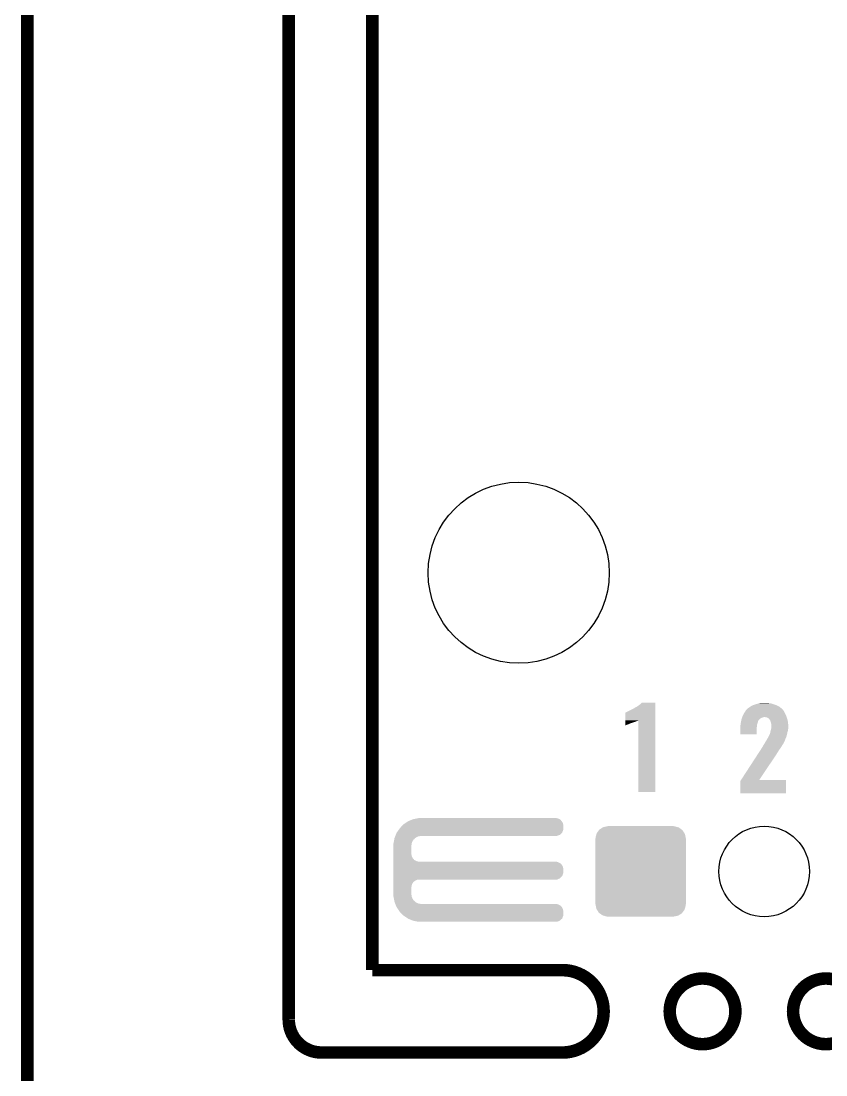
# Model space of a CAD drawing. Extents: x -1.3 to 24.2, y -3.9 to 53.4.
# Drawn here: x -1.35 to 8.43, y 24.13 to 36.93 of the extents above; entities that cross this region are included whole.
import ezdxf

# ---------------------------------------------------------------- set-up
doc = ezdxf.new("R2010")
doc.units = 0
doc.layers.get('0').update_dxf_attribs({"linetype": 'CONTINUOUS'})
for name, color, linetype in [('LIGHT_RANGER_14CLICK_V101_GKO', 10, 'CONTINUOUS'), ('LIGHT_RANGER_14CLICK_V101_GTO', 9, 'CONTINUOUS'), ('LIGHT_RANGER_14CLICK_V101_GTS', 11, 'CONTINUOUS')]:
    doc.layers.add(name, color=color, linetype=linetype)

# ---------------------------------------------------------------- blocks, each defined once
blk = doc.blocks.new('ROUND_10')
blk.add_circle((0, 0), 1.1)
blk = doc.blocks.new('ROUND_46')
blk.add_circle((0, 0), 0.55)
blk = doc.blocks.new('CUSTOM_49')
for points in [[(-0.500488, 0.508768), (-0.461524, 0.533284), (0.497646, 0.508768), (0.464714, 0.533284)], [(-0.461524, 0.533284), (-0.45398, 0.53803), (0.464714, 0.533284), (0.447646, 0.53803)], [(-0.45398, 0.53803), (-0.402918, 0.548004), (0.447646, 0.53803), (0.411774, 0.548004)], [(-0.402918, 0.548004), (-0.40005, 0.548564), (0.411774, 0.548004), (0.40005, 0.548564)], [(-0.40005, 0.548564), (-0.40005, 0.54991), (0.40005, 0.548564), (0.40005, 0.54991)], [(-0.54991, -0.40005), (-0.54991, 0.40005), (0.54991, -0.40005), (0.54991, 0.40005)], [(-0.548634, 0.40005), (-0.548068, 0.411774), (0.548634, 0.40005), (0.54634, 0.411774)], [(-0.548068, 0.411774), (-0.536314, 0.453974), (0.54634, 0.411774), (0.538076, 0.453974)], [(-0.536314, 0.453974), (-0.533322, 0.464708), (0.538076, 0.453974), (0.531316, 0.464708)], [(-0.533322, 0.464708), (-0.506672, 0.50047), (0.531316, 0.464708), (0.50879, 0.50047)], [(-0.506672, 0.50047), (-0.500488, 0.508768), (0.50879, 0.50047), (0.497646, 0.508768)], [(-0.546338, -0.411774), (-0.548634, -0.40005), (0.548068, -0.411774), (0.548634, -0.40005)], [(-0.538076, -0.453974), (-0.546338, -0.411774), (0.536312, -0.453974), (0.548068, -0.411774)], [(-0.531314, -0.464708), (-0.538076, -0.453974), (0.533322, -0.464708), (0.536312, -0.453974)], [(-0.50879, -0.50047), (-0.531314, -0.464708), (0.50667, -0.50047), (0.533322, -0.464708)], [(-0.497644, -0.508768), (-0.50879, -0.50047), (0.500488, -0.508768), (0.50667, -0.50047)], [(-0.464714, -0.533284), (-0.497644, -0.508768), (0.461522, -0.533284), (0.500488, -0.508768)], [(-0.447644, -0.53803), (-0.464714, -0.533284), (0.45398, -0.53803), (0.461522, -0.533284)], [(-0.411774, -0.548004), (-0.447644, -0.53803), (0.402916, -0.548004), (0.45398, -0.53803)], [(-0.40005, -0.548564), (-0.411774, -0.548004), (0.40005, -0.548564), (0.402916, -0.548004)], [(-0.40005, -0.54991), (-0.40005, -0.548564), (0.40005, -0.54991), (0.40005, -0.548564)]]:
    blk.add_solid(points)

msp = doc.modelspace()

# ---------------------------------------------------------------- linework, layer by layer
at = {"layer": 'LIGHT_RANGER_14CLICK_V101_GKO', "const_width": 0.1524}
for points in [[(1.905, 24.80056), (1.905, 53.34)], [(2.921, 25.4), (2.921, 52.197)], [(-1.27, -3.81), (-1.27, 51.054)], [(2.921, 25.4), (5.22986, 25.4)], [(2.30378, 24.39924), (5.22986, 24.39924)]]:
    msp.add_lwpolyline(points, dxfattribs=at)
for points in [[(5.22986, 24.39924, 1), (5.22986, 25.4)], [(1.905, 24.80056, 0.4142165), (2.30378, 24.39924)]]:
    msp.add_lwpolyline(points, format="xyb", dxfattribs=at)
for points in [[(6.53288, 24.89962, 1), (7.33044, 24.89962, 1)], [(8.03148, 24.89962, 1), (8.82904, 24.89962, 1)]]:
    msp.add_lwpolyline(points, format="xyb", close=True, dxfattribs=at)
at = {"layer": 'LIGHT_RANGER_14CLICK_V101_GTO'}
for points in [[(6.01218, 28.5369), (6.02488, 28.54198), (6.357616, 28.5369), (6.357616, 28.54198)], [(6.02488, 28.54198), (6.08076, 28.56992), (6.357616, 28.54198), (6.357618, 28.56992)], [(6.08076, 28.56992), (6.103618, 28.582622), (6.357618, 28.56992), (6.357618, 28.582622)], [(6.103618, 28.582622), (6.10616, 28.58516), (6.357618, 28.582622), (6.357618, 28.58516)], [(6.10616, 28.58516), (6.113778, 28.59024), (6.357618, 28.58516), (6.357618, 28.59024)], [(6.113778, 28.59024), (6.126482, 28.59532), (6.357618, 28.59024), (6.357618, 28.59532)], [(6.126482, 28.59532), (6.13918, 28.60294), (6.357618, 28.59532), (6.357618, 28.60294)], [(6.13918, 28.60294), (6.16966, 28.6258), (6.357618, 28.60294), (6.357618, 28.6258)], [(6.16966, 28.6258), (6.184898, 28.638498), (6.357618, 28.6258), (6.357618, 28.638498)], [(6.184898, 28.638498), (6.195038, 28.648636), (6.357618, 28.638498), (6.35762, 28.648636)], [(6.195038, 28.648636), (6.195064, 28.64866), (6.35762, 28.648636), (6.195064, 28.64866)], [(7.437122, 28.52166), (7.450182, 28.541978), (7.93242, 28.52166), (7.92226, 28.541978)], [(7.450182, 28.541978), (7.459982, 28.557222), (7.92226, 28.541978), (7.911374, 28.557222)], [(7.459982, 28.557222), (7.462518, 28.55976), (7.911374, 28.557222), (7.90956, 28.55976)], [(7.462518, 28.55976), (7.46506, 28.562302), (7.90956, 28.55976), (7.907018, 28.562302)], [(7.46506, 28.562302), (7.47268, 28.57246), (7.907018, 28.562302), (7.89686, 28.57246)], [(7.47268, 28.57246), (7.472682, 28.572462), (7.89686, 28.57246), (7.896858, 28.572462)], [(7.472682, 28.572462), (7.49046, 28.58516), (7.896858, 28.572462), (7.882888, 28.58516)], [(7.49046, 28.58516), (7.5086, 28.597858), (7.882888, 28.58516), (7.868918, 28.597858)], [(7.5086, 28.597858), (7.515862, 28.60294), (7.868918, 28.597858), (7.858756, 28.60294)], [(7.515862, 28.60294), (7.541262, 28.61564), (7.858756, 28.60294), (7.83336, 28.61564)], [(7.541262, 28.61564), (7.546342, 28.61818), (7.83336, 28.61564), (7.826248, 28.61818)], [(7.546342, 28.61818), (7.576824, 28.62834), (7.826248, 28.61818), (7.7978, 28.62834)], [(7.576824, 28.62834), (7.58444, 28.630878), (7.7978, 28.62834), (7.789552, 28.630878)], [(7.58444, 28.630878), (7.611876, 28.6385), (7.789552, 28.630878), (7.764782, 28.6385)], [(7.611876, 28.6385), (7.630164, 28.64358), (7.764782, 28.6385), (7.731762, 28.64358)], [(7.630164, 28.64358), (7.6835, 28.64612), (7.706362, 28.64358), (7.696202, 28.64612)], [(5.994404, 28.40736), (5.994406, 28.41498), (6.088382, 28.40736), (6.1087, 28.41498)], [(5.994406, 28.42514), (5.994408, 28.42768), (6.1341, 28.42514), (6.141718, 28.42768)], [(5.994406, 28.42006), (5.994406, 28.42514), (6.123938, 28.42006), (6.1341, 28.42514)], [(5.994406, 28.41498), (5.994406, 28.42006), (6.1087, 28.41498), (6.123938, 28.42006)], [(5.994408, 28.432742), (5.994424, 28.52674), (6.357614, 28.432742), (6.357616, 28.52674)], [(5.994408, 28.42768), (5.994408, 28.432742), (6.141718, 28.42768), (6.151848, 28.432742)], [(5.994424, 28.52674), (5.996946, 28.526746), (6.357616, 28.52674), (6.357616, 28.526746)], [(5.996946, 28.526746), (6.002024, 28.531822), (6.357616, 28.526746), (6.357616, 28.531822)], [(6.002024, 28.531822), (6.01218, 28.5369), (6.357616, 28.531822), (6.357616, 28.5369)], [(6.15188, 27.561564), (6.151848, 28.432742), (6.357596, 27.561564), (6.357614, 28.432742)], [(7.39648, 28.404818), (7.398002, 28.412436), (7.601708, 28.404818), (7.604758, 28.412436)], [(7.398002, 28.412436), (7.399528, 28.420058), (7.604758, 28.412436), (7.60476, 28.420058)], [(7.399528, 28.420058), (7.401052, 28.427674), (7.60476, 28.420058), (7.609836, 28.427674)], [(7.401052, 28.427674), (7.40156, 28.430216), (7.609836, 28.427674), (7.60984, 28.430216)], [(7.40156, 28.430216), (7.4041, 28.442918), (7.60984, 28.430216), (7.619998, 28.442918)], [(7.4041, 28.442918), (7.404102, 28.44292), (7.619998, 28.442918), (7.62, 28.44292)], [(7.404102, 28.44292), (7.407486, 28.453078), (7.62, 28.44292), (7.630158, 28.453078)], [(7.407486, 28.453078), (7.410872, 28.463238), (7.630158, 28.453078), (7.645396, 28.463238)], [(7.410872, 28.463238), (7.41172, 28.46578), (7.645396, 28.463238), (7.658098, 28.46578)], [(7.41172, 28.46578), (7.413412, 28.470858), (7.658098, 28.46578), (7.668258, 28.470858)], [(7.413412, 28.470858), (7.41426, 28.4734), (7.668258, 28.470858), (7.680958, 28.4734)], [(7.41426, 28.4734), (7.4168, 28.48102), (7.953104, 28.4734), (7.950382, 28.48102)], [(7.4168, 28.48102), (7.42061, 28.48864), (7.950382, 28.48102), (7.94766, 28.48864)], [(7.42061, 28.48864), (7.43458, 28.51658), (7.94766, 28.48864), (7.93496, 28.51658)], [(7.43458, 28.51658), (7.437122, 28.52166), (7.93496, 28.51658), (7.93242, 28.52166)], [(7.713978, 28.46832), (7.688578, 28.4734), (7.954918, 28.46832), (7.953104, 28.4734)], [(7.731756, 28.460702), (7.713978, 28.46832), (7.957638, 28.460702), (7.954918, 28.46832)], [(7.739382, 28.453078), (7.731756, 28.460702), (7.96036, 28.453078), (7.957638, 28.460702)], [(7.744454, 28.448006), (7.739382, 28.453078), (7.961554, 28.448006), (7.96036, 28.453078)], [(7.74446, 28.445462), (7.744454, 28.448006), (7.962154, 28.445462), (7.961554, 28.448006)], [(7.752078, 28.435302), (7.74446, 28.445462), (7.964544, 28.435302), (7.962154, 28.445462)], [(7.75716, 28.422602), (7.752078, 28.435302), (7.967532, 28.422602), (7.964544, 28.435302)], [(7.760624, 28.4099), (7.75716, 28.422602), (7.97052, 28.4099), (7.967532, 28.422602)], [(5.9944, 28.38704), (5.994402, 28.3972), (6.035038, 28.38704), (6.05536, 28.3972)], [(5.9944, 28.37942), (5.9944, 28.38704), (6.01218, 28.37942), (6.035038, 28.38704)], [(5.9944, 28.374364), (5.9944, 28.37942), (5.999536, 28.374364), (6.01218, 28.37942)], [(5.999476, 28.37434), (5.9944, 28.374364), (5.999476, 28.37434), (5.999536, 28.374364)], [(5.994402, 28.39974), (5.994404, 28.40736), (6.06298, 28.39974), (6.088382, 28.40736)], [(5.994402, 28.3972), (5.994402, 28.39974), (6.05536, 28.3972), (6.06298, 28.39974)], [(7.38886, 28.354022), (7.390382, 28.36164), (7.591212, 28.354022), (7.59206, 28.36164)], [(7.38886, 28.338778), (7.38886, 28.354022), (7.58952, 28.338778), (7.591212, 28.354022)], [(7.38886, 28.262604), (7.38886, 28.338778), (7.589496, 28.262604), (7.58952, 28.338778)], [(7.390382, 28.36164), (7.3914, 28.36672), (7.59206, 28.36164), (7.592694, 28.36672)], [(7.3914, 28.36672), (7.39343, 28.381958), (7.592694, 28.36672), (7.5946, 28.381958)], [(7.39343, 28.381958), (7.395802, 28.39974), (7.5946, 28.381958), (7.599678, 28.39974)], [(7.395802, 28.39974), (7.39648, 28.404818), (7.599678, 28.39974), (7.601708, 28.404818)], [(7.74954, 28.270202), (7.75462, 28.285442), (7.958716, 28.270202), (7.962302, 28.285442)], [(7.75462, 28.285442), (7.754982, 28.28798), (7.962302, 28.285442), (7.9629, 28.28798)], [(7.754982, 28.28798), (7.75716, 28.303222), (7.9629, 28.28798), (7.967254, 28.303222)], [(7.75716, 28.303222), (7.757884, 28.305758), (7.967254, 28.303222), (7.96798, 28.305758)], [(7.757884, 28.305758), (7.76224, 28.321), (7.96798, 28.305758), (7.970156, 28.321)], [(7.76478, 28.39466), (7.760624, 28.4099), (7.971324, 28.39466), (7.97052, 28.4099)], [(7.76224, 28.321), (7.762874, 28.32354), (7.970156, 28.321), (7.97052, 28.32354)], [(7.762874, 28.32354), (7.766684, 28.338778), (7.97052, 28.32354), (7.97306, 28.338778)], [(7.76732, 28.384502), (7.76478, 28.39466), (7.971858, 28.384502), (7.971324, 28.39466)], [(7.766684, 28.338778), (7.76732, 28.341322), (7.97306, 28.338778), (7.97306, 28.341322)], [(7.76732, 28.361642), (7.76732, 28.384502), (7.97306, 28.361642), (7.971858, 28.384502)], [(7.76732, 28.341322), (7.76732, 28.361642), (7.97306, 28.341322), (7.97306, 28.361642)], [(7.589496, 28.26258), (7.38886, 28.262604), (7.589496, 28.26258), (7.589496, 28.262604)], [(7.6835, 28.15082), (7.69366, 28.1686), (7.912292, 28.15082), (7.921868, 28.1686)], [(7.69366, 28.1686), (7.700006, 28.178758), (7.921868, 28.1686), (7.92734, 28.178758)], [(7.700006, 28.178758), (7.706358, 28.18892), (7.92734, 28.178758), (7.931248, 28.18892)], [(7.706358, 28.18892), (7.71906, 28.21178), (7.931248, 28.18892), (7.94004, 28.21178)], [(7.71906, 28.21178), (7.728582, 28.227018), (7.94004, 28.21178), (7.94766, 28.227018)], [(7.728582, 28.227018), (7.731758, 28.2321), (7.94766, 28.227018), (7.948928, 28.2321)], [(7.731758, 28.2321), (7.7343, 28.237178), (7.948928, 28.2321), (7.950198, 28.237178)], [(7.7343, 28.237178), (7.736844, 28.242256), (7.950198, 28.237178), (7.952738, 28.242256)], [(7.736844, 28.242256), (7.738118, 28.244798), (7.952738, 28.242256), (7.95274, 28.244798)], [(7.738118, 28.244798), (7.741936, 28.25242), (7.95274, 28.244798), (7.954532, 28.25242)], [(7.741936, 28.25242), (7.74446, 28.252444), (7.954532, 28.25242), (7.954538, 28.252444)], [(7.74446, 28.252444), (7.744462, 28.260044), (7.954538, 28.252444), (7.956326, 28.260044)], [(7.744462, 28.260044), (7.74954, 28.270202), (7.956326, 28.260044), (7.958716, 28.270202)], [(7.60349, 28.02382), (7.62165, 28.05176), (7.83082, 28.02382), (7.8486, 28.05176)], [(7.62165, 28.05176), (7.638158, 28.077158), (7.8486, 28.05176), (7.863838, 28.077158)], [(7.638158, 28.077158), (7.651368, 28.09748), (7.863838, 28.077158), (7.87908, 28.09748)], [(7.651368, 28.09748), (7.65302, 28.10002), (7.87908, 28.09748), (7.880772, 28.10002)], [(7.65302, 28.10002), (7.660638, 28.112718), (7.880772, 28.10002), (7.889238, 28.112718)], [(7.660638, 28.112718), (7.66826, 28.125422), (7.889238, 28.112718), (7.89559, 28.125422)], [(7.66826, 28.125422), (7.668262, 28.127958), (7.89559, 28.125422), (7.89686, 28.127958)], [(7.668262, 28.127958), (7.668264, 28.127966), (7.89686, 28.127958), (7.896864, 28.127966)], [(7.668264, 28.127966), (7.675882, 28.138122), (7.896864, 28.127966), (7.904478, 28.138122)], [(7.675882, 28.138122), (7.678926, 28.143196), (7.904478, 28.138122), (7.907018, 28.143196)], [(7.678926, 28.143196), (7.680452, 28.145742), (7.907018, 28.143196), (7.909558, 28.145742)], [(7.680452, 28.145742), (7.6835, 28.15082), (7.909558, 28.145742), (7.912292, 28.15082)], [(7.398766, 27.70886), (7.60349, 28.02382), (7.620046, 27.70886), (7.83082, 28.02382)], [(7.38886, 27.546324), (7.388864, 27.693624), (7.945096, 27.546324), (7.945116, 27.693624)], [(7.388864, 27.693624), (7.39875, 27.708836), (7.945116, 27.693624), (7.94512, 27.708836)], [(7.39875, 27.708836), (7.398766, 27.70886), (7.94512, 27.708836), (7.620046, 27.70886)], [(6.357596, 27.56154), (6.15188, 27.561564), (6.357596, 27.56154), (6.357596, 27.561564)], [(7.945096, 27.5463), (7.38886, 27.546324), (7.945096, 27.5463), (7.945096, 27.546324)], [(3.253742, 27.122122), (3.2766, 27.14752), (5.240018, 27.122122), (5.240018, 27.14752)], [(3.2766, 27.14752), (3.289298, 27.160218), (5.240018, 27.14752), (5.24002, 27.160218)], [(3.289298, 27.160218), (3.29946, 27.17038), (5.24002, 27.160218), (5.23857, 27.17038)], [(3.29946, 27.17038), (3.310628, 27.177996), (5.23857, 27.17038), (5.23748, 27.177996)], [(3.310628, 27.177996), (3.336714, 27.195782), (5.23748, 27.177996), (5.22986, 27.195782)], [(3.336714, 27.195782), (3.355338, 27.20848), (5.22986, 27.195782), (5.221394, 27.20848)], [(3.355338, 27.20848), (3.361688, 27.21102), (5.221394, 27.20848), (5.2197, 27.21102)], [(3.361688, 27.21102), (3.380734, 27.218638), (5.2197, 27.21102), (5.212082, 27.218638)], [(3.380734, 27.218638), (3.39978, 27.226256), (5.212082, 27.218638), (5.206998, 27.226256)], [(3.39978, 27.226256), (3.418842, 27.23388), (5.206998, 27.226256), (5.193666, 27.23388)], [(3.418842, 27.23388), (3.43205, 27.23642), (5.193666, 27.23388), (5.189222, 27.23642)], [(3.43205, 27.23642), (3.471662, 27.244038), (5.189222, 27.23642), (5.171442, 27.244038)], [(3.471662, 27.244038), (3.484882, 27.24658), (5.171442, 27.244038), (5.15366, 27.24658)], [(3.189752, 27.002738), (3.190242, 27.005282), (3.439158, 27.002738), (3.443228, 27.005282)], [(3.190242, 27.005282), (3.194304, 27.015438), (3.443228, 27.005282), (3.45948, 27.015438)], [(3.194304, 27.015438), (3.198368, 27.025598), (3.45948, 27.015438), (3.482338, 27.025598)], [(3.198368, 27.025598), (3.199384, 27.02814), (3.482338, 27.025598), (3.5052, 27.02814)], [(3.199384, 27.02814), (3.2004, 27.03068), (3.5052, 27.02814), (3.517898, 27.03068)], [(3.2004, 27.03068), (3.20548, 27.04338), (5.163816, 27.03068), (5.199376, 27.04338)], [(3.20548, 27.04338), (3.215642, 27.068782), (5.199376, 27.04338), (5.224778, 27.068782)], [(3.215642, 27.068782), (3.217454, 27.07132), (5.224778, 27.068782), (5.227316, 27.07132)], [(3.217454, 27.07132), (3.242852, 27.106878), (5.227316, 27.07132), (5.240018, 27.106878)], [(3.242852, 27.106878), (3.253742, 27.122122), (5.240018, 27.106878), (5.240018, 27.122122)], [(3.17754, 26.939242), (3.178026, 26.941776), (3.398238, 26.939242), (3.39852, 26.941776)], [(3.17754, 26.918922), (3.17754, 26.939242), (3.39598, 26.918922), (3.398238, 26.939242)], [(3.17754, 26.906218), (3.17754, 26.918922), (3.39344, 26.906218), (3.39598, 26.918922)], [(3.17754, 26.814778), (3.17754, 26.906218), (3.39344, 26.814778), (3.39344, 26.906218)], [(3.178026, 26.941776), (3.182424, 26.964638), (3.39852, 26.941776), (3.40868, 26.964638)], [(3.182424, 26.964638), (3.186332, 26.984956), (3.40868, 26.964638), (3.421378, 26.984956)], [(3.186332, 26.984956), (3.187798, 26.992578), (3.421378, 26.984956), (3.431538, 26.992578)], [(3.187798, 26.992578), (3.189752, 27.002738), (3.431538, 26.992578), (3.439158, 27.002738)], [(3.17754, 26.804618), (3.17754, 26.814778), (3.39598, 26.804618), (3.39344, 26.814778)], [(3.17754, 26.786838), (3.17754, 26.804618), (3.398522, 26.786838), (3.39598, 26.804618)], [(3.17754, 26.769058), (3.17754, 26.786838), (3.406142, 26.769058), (3.398522, 26.786838)], [(3.17754, 26.753818), (3.17754, 26.769058), (3.416302, 26.753818), (3.406142, 26.769058)], [(3.17754, 26.7462), (3.17754, 26.753818), (3.42392, 26.7462), (3.416302, 26.753818)], [(3.17754, 26.738578), (3.17754, 26.7462), (3.429004, 26.738578), (3.42392, 26.7462)], [(3.17754, 26.72842), (3.17754, 26.738578), (3.44678, 26.72842), (3.429004, 26.738578)], [(3.17754, 26.7208), (3.17754, 26.72842), (3.464564, 26.7208), (3.44678, 26.72842)], [(3.17754, 26.71826), (3.17754, 26.7208), (3.482342, 26.71826), (3.464564, 26.7208)], [(3.17754, 26.71318), (3.17754, 26.71826), (5.171442, 26.71318), (5.153664, 26.71826)], [(3.17754, 26.70556), (3.17754, 26.71318), (5.189222, 26.70556), (5.171442, 26.71318)], [(3.17754, 26.695398), (3.17754, 26.70556), (5.206998, 26.695398), (5.189222, 26.70556)], [(3.17754, 26.6827), (3.17754, 26.695398), (5.2197, 26.6827), (5.206998, 26.695398)], [(3.17754, 26.667462), (3.17754, 26.6827), (5.22986, 26.667462), (5.2197, 26.6827)], [(3.17754, 26.649676), (3.17754, 26.667462), (5.23748, 26.649676), (5.22986, 26.667462)], [(3.17754, 26.629358), (3.17754, 26.649676), (5.24002, 26.629358), (5.23748, 26.649676)], [(3.17754, 26.578558), (3.17754, 26.629358), (5.240018, 26.578558), (5.24002, 26.629358)], [(3.17754, 26.543), (3.17754, 26.578558), (5.227316, 26.543), (5.240018, 26.578558)], [(3.17754, 26.515058), (3.17754, 26.543), (5.199376, 26.515058), (5.227316, 26.543)], [(3.17754, 26.49982), (3.17754, 26.515058), (5.163816, 26.49982), (5.199376, 26.515058)], [(3.17754, 26.497278), (3.17754, 26.49982), (3.464558, 26.497278), (3.48234, 26.49982)], [(3.17754, 26.489658), (3.17754, 26.497278), (3.446778, 26.489658), (3.464558, 26.497278)], [(3.17754, 26.476958), (3.17754, 26.489658), (3.428998, 26.476958), (3.446778, 26.489658)], [(3.17754, 26.46426), (3.17754, 26.476958), (3.4163, 26.46426), (3.428998, 26.476958)], [(3.17754, 26.449022), (3.17754, 26.46426), (3.40614, 26.449022), (3.4163, 26.46426)], [(3.17754, 26.431236), (3.17754, 26.449022), (3.39852, 26.431236), (3.40614, 26.449022)], [(3.17754, 26.41346), (3.17754, 26.431236), (3.39598, 26.41346), (3.39852, 26.431236)], [(3.17754, 26.403298), (3.17754, 26.41346), (3.39344, 26.403298), (3.39598, 26.41346)], [(3.17754, 26.327098), (3.17754, 26.403298), (3.39344, 26.327098), (3.39344, 26.403298)], [(3.17754, 26.3144), (3.17754, 26.327098), (3.39598, 26.3144), (3.39344, 26.327098)], [(3.17754, 26.294078), (3.17754, 26.3144), (3.39824, 26.294078), (3.39598, 26.3144)], [(3.17803, 26.291538), (3.17754, 26.294078), (3.398522, 26.291538), (3.39824, 26.294078)], [(3.182426, 26.26868), (3.17803, 26.291538), (3.408682, 26.26868), (3.398522, 26.291538)], [(3.186334, 26.248358), (3.182426, 26.26868), (3.421382, 26.248358), (3.408682, 26.26868)], [(3.1878, 26.240738), (3.186334, 26.248358), (3.431542, 26.240738), (3.421382, 26.248358)], [(3.189754, 26.230578), (3.1878, 26.240738), (3.439164, 26.230578), (3.431542, 26.240738)], [(3.19024, 26.228042), (3.189754, 26.230578), (3.443222, 26.228042), (3.439164, 26.230578)], [(3.194306, 26.21788), (3.19024, 26.228042), (3.459482, 26.21788), (3.443222, 26.228042)], [(3.19837, 26.20772), (3.194306, 26.21788), (3.482344, 26.20772), (3.459482, 26.21788)], [(3.199386, 26.20518), (3.19837, 26.20772), (3.505202, 26.20518), (3.482344, 26.20772)], [(3.201418, 26.2001), (3.199386, 26.20518), (5.171442, 26.2001), (5.153664, 26.20518)], [(3.204464, 26.19248), (3.201418, 26.2001), (5.189222, 26.19248), (5.171442, 26.2001)], [(3.20853, 26.182316), (3.204464, 26.19248), (5.206998, 26.182316), (5.189222, 26.19248)], [(3.211578, 26.174698), (3.20853, 26.182316), (5.212082, 26.174698), (5.206998, 26.182316)], [(3.21361, 26.169616), (3.211578, 26.174698), (5.219702, 26.169616), (5.212082, 26.174698)], [(3.21564, 26.164538), (3.21361, 26.169616), (5.222604, 26.164538), (5.219702, 26.169616)], [(3.2243, 26.15184), (3.21564, 26.164538), (5.22986, 26.15184), (5.222604, 26.164538)], [(3.236424, 26.134056), (3.2243, 26.15184), (5.23748, 26.134056), (5.22986, 26.15184)], [(3.248546, 26.116278), (3.236424, 26.134056), (5.24002, 26.116278), (5.23748, 26.134056)], [(3.25374, 26.10866), (3.248546, 26.116278), (5.240018, 26.10866), (5.24002, 26.116278)], [(3.299458, 26.062942), (3.25374, 26.10866), (5.240018, 26.062942), (5.240018, 26.10866)], [(3.299464, 26.062938), (3.299458, 26.062942), (5.240018, 26.062938), (5.240018, 26.062942)], [(3.351614, 26.027382), (3.299464, 26.062938), (5.227316, 26.027382), (5.240018, 26.062938)], [(3.355338, 26.024842), (3.351614, 26.027382), (5.224522, 26.024842), (5.227316, 26.027382)], [(3.412494, 26.00198), (3.355338, 26.024842), (5.199378, 26.00198), (5.224522, 26.024842)], [(3.418838, 25.999442), (3.412494, 26.00198), (5.193454, 25.999442), (5.199378, 26.00198)], [(3.484878, 25.98674), (3.418838, 25.999442), (5.163816, 25.98674), (5.193454, 25.999442)]]:
    msp.add_solid(points, dxfattribs=at)

# ---------------------------------------------------------------- block references
at = {"layer": 'LIGHT_RANGER_14CLICK_V101_GTS'}
for name, p in [('ROUND_10', (4.699, 30.226)), ('CUSTOM_49', (6.17982, 26.59888)), ('ROUND_46', (7.68096, 26.59888))]:
    msp.add_blockref(name, p, dxfattribs=at)

doc.saveas('drawing.dxf')
